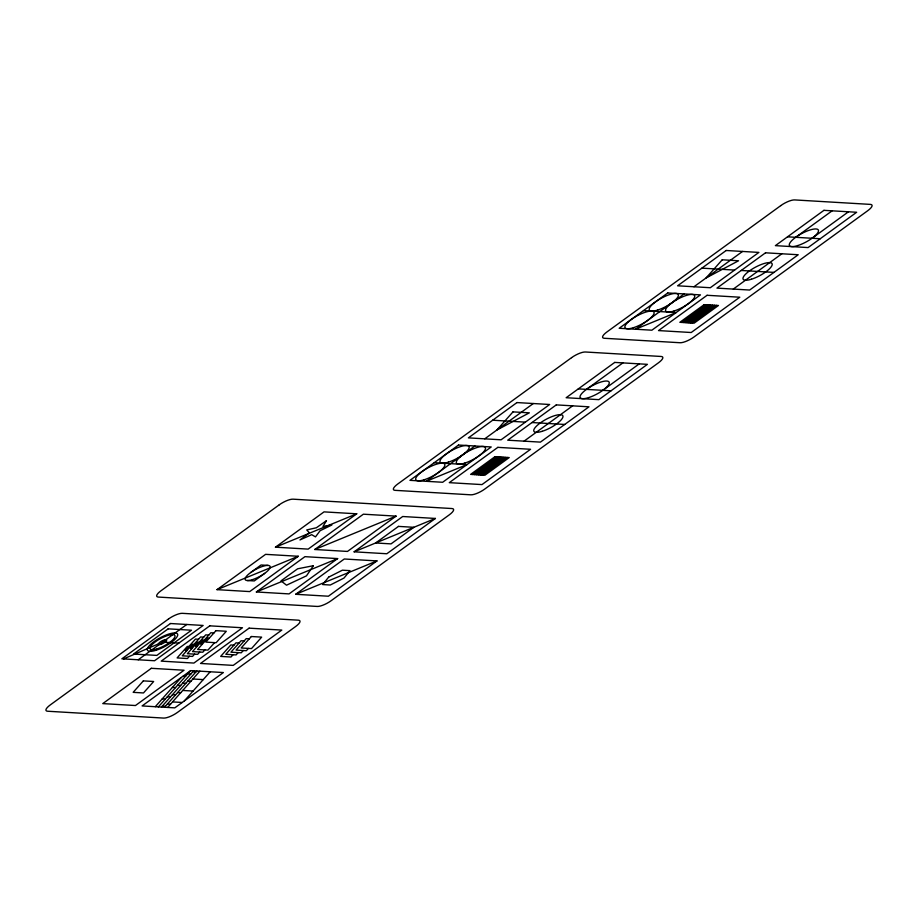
<?xml version="1.0" encoding="UTF-8"?>
<svg xmlns="http://www.w3.org/2000/svg" width="918" height="918" viewBox="0 0 918 918"><rect width="100%" height="100%" fill="white"/><g stroke="black" fill="none" stroke-linecap="round" stroke-linejoin="round"><path stroke-width="1.38" d="M189.464 656.244L187.433 658.527L177.105 657.919L187.283 646.456L188.833 646.547M194.593 654.132L192.562 656.416L182.223 655.808L192.413 644.356L193.95 644.447M199.711 652.032L197.68 654.316L187.352 653.708L197.531 642.244L199.08 642.336M204.84 649.921L202.809 652.216L192.482 651.596L202.66 640.144L204.209 640.236M155.28 706.699L181.236 677.484M214.582 642.623L207.938 650.105L197.599 649.496L207.789 638.033L209.327 638.125M158.366 706.883L190.428 670.806M161.465 707.067L193.687 670.794M164.552 707.25L196.785 670.978M167.65 707.434L199.872 671.161M184.243 700.996L210.199 671.769M233.023 654.729L230.992 657.013L220.664 656.404L230.843 644.941L233.941 645.125M238.152 652.618L236.121 654.913L225.794 654.293L235.972 642.841L239.07 643.025M243.281 650.518L241.25 652.801L230.911 652.193L241.101 640.73L244.188 640.913M248.399 648.406L246.368 650.701L236.041 650.093L246.219 638.63L249.317 638.813M217.027 589.654L265.6 554.346L298.293 556.274L249.719 591.582L217.027 589.654L298.293 556.274M275.457 547.185L324.031 511.877L356.735 513.805L308.161 549.113L275.457 547.185L356.735 513.805M250.66 572.557L261.068 564.995L268.056 565.408M138.216 659.778L186.79 624.481M264.659 573.383L254.263 580.933L247.263 580.52M256.363 591.972L304.937 556.664L337.629 558.592L289.055 593.9L256.363 591.972L337.629 558.592M314.794 549.503L363.367 514.195L396.06 516.123L347.486 551.431L314.794 549.503L396.06 516.123M474.87 445.999L426.296 481.307L466.929 464.611L434.237 462.683M484.738 438.838L533.301 403.53M684.105 293.921L635.531 329.229L676.164 312.545L643.472 310.617M693.962 286.76L742.536 251.452M295.699 594.29L344.273 558.993L376.965 560.921L328.392 596.218L295.699 594.29L376.965 560.921M354.13 551.821L402.704 516.513L435.396 518.452L386.822 553.749L354.13 551.821L435.396 518.452M586.464 389.37L622.897 362.897M795.699 237.303L832.133 210.819M472.667 474.491L496.959 456.843M681.902 322.425L706.183 304.776M474.709 474.617L499.002 456.969M683.944 322.539L708.226 304.891M476.752 474.732L501.044 457.084M685.987 322.666L710.268 305.017M524.063 441.156L572.637 405.848M733.298 289.078L781.872 253.77M478.794 474.858L503.087 457.21M688.03 322.78L712.311 305.132M480.837 474.973L505.129 457.325M690.072 322.906L714.365 305.258M482.879 475.099L507.172 457.451M692.115 323.021L716.407 305.373M602.816 390.334L639.249 363.861M812.051 238.267L848.473 211.783M123.586 658.917L158.355 643.92M787.529 236.821L820.222 238.749M701.903 268.148L734.595 270.076M741.239 270.466L773.931 272.394M578.294 388.888L610.986 390.827M492.668 420.214L525.371 422.142M532.004 422.532L564.696 424.46M213.94 632.938L210.853 632.754L200.663 644.218L202.212 644.31M208.822 635.038L205.724 634.866L195.545 646.318L197.083 646.41M203.693 637.149L200.594 636.966L190.416 648.429L191.965 648.521M198.563 639.249L195.477 639.066L185.287 650.529L186.836 650.621M164.85 642.267L178.849 643.093M192.849 671.746L195.936 671.93M187.72 673.846L190.818 674.03M183.29 675.992L185.688 676.13M192.918 678.999L203.245 679.607M187.788 681.099L190.887 681.282M182.671 683.199L185.757 683.382M177.541 685.31L180.628 685.494M172.412 687.41L175.51 687.593M182.728 690.451L193.067 691.059M177.61 692.562L180.697 692.746M172.481 694.662L175.579 694.846M167.351 696.773L170.45 696.946M162.234 698.873L165.32 699.057M172.55 701.914L182.189 702.477M167.42 704.014L170.518 704.198M162.302 706.126L165.389 706.309M326.441 520.701L322.964 526.473L331.857 524.993L320.084 530.73L315.494 536.892L311.695 534.666L299.956 539.945L309.389 532.83L306.727 529.938L316.354 527.77L326.441 520.701M313.348 565.706L306.486 575.85L286.519 585.202L281.023 580.853L297.604 568.804L313.348 565.706M328.644 577.147L322.608 584.559L330.285 585.018L344.009 578.053L350.045 570.652L342.368 570.193L328.644 577.147M143.334 680.881L133.144 692.344L143.483 692.952L153.662 681.489L143.334 680.881M215.971 630.655L205.793 642.107L216.12 642.715L226.31 631.263L215.971 630.655M251.348 636.518L241.17 647.982L251.498 648.59L261.676 637.126L251.348 636.518M512.99 411.872L496.879 430.003L529.342 412.836L512.99 411.872M722.225 259.794L706.103 277.936L738.565 260.769L722.225 259.794M279.221 504.843L161.029 590.744A11.165 3.224 -28.3 0 0 158.332 597.067L317.238 606.442A11.165 3.224 -28.3 0 0 331.054 600.774L449.246 514.872A11.165 3.224 -28.3 0 0 451.943 508.538L293.026 499.174A11.165 3.224 -28.3 0 0 279.221 504.843M168.487 619.007L50.295 704.909A11.165 3.224 -28.3 0 0 47.598 711.232L163.645 718.083A11.165 3.224 -28.3 0 0 177.461 712.402L295.653 626.501A11.165 3.224 -28.3 0 0 298.35 620.178L182.292 613.327A11.165 3.224 -28.3 0 0 168.487 619.007M170.45 623.517L121.876 658.814L154.568 660.742L203.142 625.445L170.45 623.517M168.166 628.841L133.523 654.029L156.84 655.406L191.495 630.218L168.166 628.841M571.558 357.664L397.735 484.015A11.165 3.224 -28.3 0 0 395.027 490.338L470.831 494.813A11.165 3.224 -28.3 0 0 484.647 489.133L658.47 362.794A11.165 3.224 -28.3 0 0 661.178 356.471L585.374 351.996A11.165 3.224 -28.3 0 0 571.558 357.664M780.793 205.598L606.959 331.937A11.165 3.224 -28.3 0 0 604.262 338.272L680.066 342.735A11.165 3.224 -28.3 0 0 693.87 337.067L867.705 210.727A11.165 3.224 -28.3 0 0 870.402 204.393L794.609 199.917A11.165 3.224 -28.3 0 0 780.793 205.598M151.344 668.304L102.77 703.601L135.462 705.529L184.036 670.232L151.344 668.304M209.774 625.835L161.201 661.132L193.905 663.06L242.478 627.763L209.774 625.835M458.53 445.035L409.956 480.344L442.648 482.271L491.222 446.963L458.53 445.035M516.96 402.566L468.387 437.875L501.079 439.802L549.653 404.494L516.96 402.566M667.753 292.957L619.18 328.265L651.883 330.193L700.457 294.885L667.753 292.957M726.184 250.488L677.61 285.796L710.314 287.724L758.888 252.416L726.184 250.488M190.68 670.622L142.106 705.931L174.799 707.858L223.372 672.55L190.68 670.622M249.111 628.153L200.537 663.45L233.229 665.389L281.803 630.081L249.111 628.153M497.854 447.353L449.281 482.661L481.984 484.589L530.558 449.281L497.854 447.353M556.297 404.884L507.723 440.192L540.415 442.12L588.989 406.812L556.297 404.884M614.727 362.415L566.154 397.724L598.846 399.651L647.42 364.343L614.727 362.415M707.09 295.286L658.516 330.583L691.208 332.511L739.782 297.214L707.09 295.286M765.52 252.806L716.947 288.114L749.65 290.042L798.224 254.745L765.52 252.806M823.951 210.337L775.377 245.645L808.081 247.573L856.655 212.265L823.951 210.337M398.492 526.393L375.669 542.974L391.034 543.881L413.857 527.299L398.492 526.393M494.905 456.728L470.624 474.376L484.934 475.214L509.215 457.566L494.905 456.728M704.14 304.65L679.859 322.298L694.157 323.147L718.45 305.499L704.14 304.65M797.753 245.565A16.432 4.751 -28.3 0 0 818.454 230.269A16.432 4.751 -28.3 0 0 795.413 237.51A16.432 4.751 -28.3 0 0 797.753 245.565M674.019 311.018A16.432 4.751 -28.3 0 0 694.708 295.722A16.432 4.751 -28.3 0 0 671.678 302.963A16.432 4.751 -28.3 0 0 674.019 311.018M657.667 310.054A16.432 4.751 -28.3 0 0 678.368 294.758A16.432 4.751 -28.3 0 0 655.326 301.999A16.432 4.751 -28.3 0 0 657.667 310.054M633.386 327.715A16.432 4.751 -28.3 0 0 654.075 312.407A16.432 4.751 -28.3 0 0 631.045 319.648A16.432 4.751 -28.3 0 0 633.386 327.715M751.475 279.21A16.432 4.751 -28.3 0 0 772.164 263.914A16.432 4.751 -28.3 0 0 749.122 271.154A16.432 4.751 -28.3 0 0 751.475 279.21M588.53 397.643A16.432 4.751 -28.3 0 0 609.219 382.347A16.432 4.751 -28.3 0 0 586.177 389.588A16.432 4.751 -28.3 0 0 588.53 397.643M464.795 463.097A16.432 4.751 -28.3 0 0 485.484 447.789A16.432 4.751 -28.3 0 0 462.442 455.041A16.432 4.751 -28.3 0 0 464.795 463.097M448.443 462.133A16.432 4.751 -28.3 0 0 469.132 446.825A16.432 4.751 -28.3 0 0 446.091 454.077A16.432 4.751 -28.3 0 0 448.443 462.133M424.15 479.781A16.432 4.751 -28.3 0 0 444.84 464.485A16.432 4.751 -28.3 0 0 421.81 471.726A16.432 4.751 -28.3 0 0 424.15 479.781M542.24 431.288A16.432 4.751 -28.3 0 0 562.929 415.992A16.432 4.751 -28.3 0 0 539.887 423.232A16.432 4.751 -28.3 0 0 542.24 431.288M160.753 644.356A4.705 1.366 -28.3 0 0 166.686 639.972A4.705 1.366 -28.3 0 0 160.076 642.049A4.705 1.366 -28.3 0 0 160.753 644.356M156.152 650.231A17.086 4.934 -28.3 0 0 177.667 634.315A17.086 4.934 -28.3 0 0 153.708 641.843A17.086 4.934 -28.3 0 0 156.152 650.231M157.265 648.796A14.068 4.062 -28.3 0 0 174.982 635.692A14.068 4.062 -28.3 0 0 155.257 641.9A14.068 4.062 -28.3 0 0 157.265 648.796M252.427 579.637A14.068 4.062 -28.3 0 0 270.144 566.532A14.068 4.062 -28.3 0 0 250.419 572.729A14.068 4.062 -28.3 0 0 252.427 579.637"/></g></svg>
